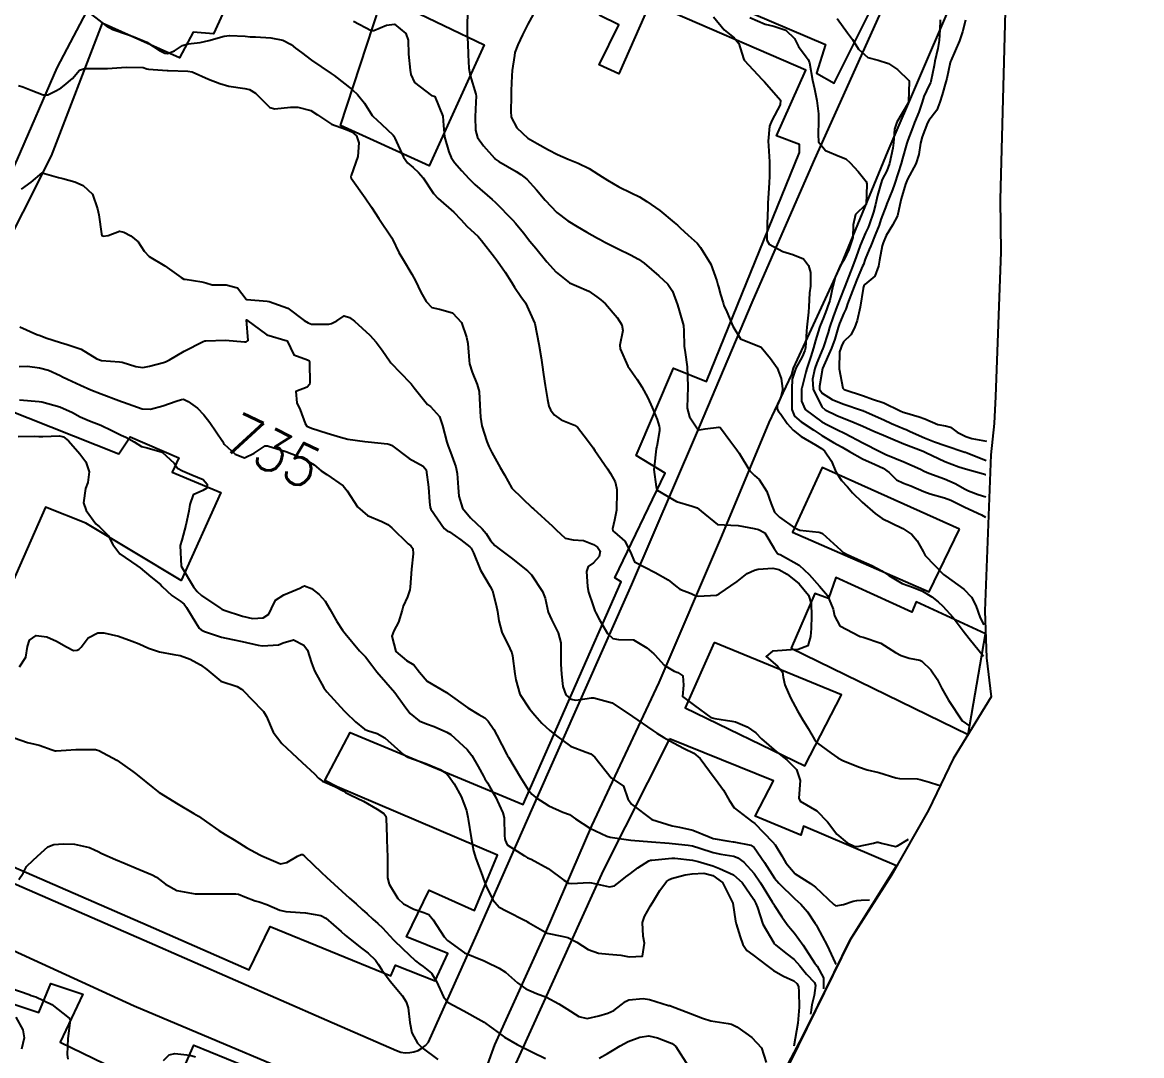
# Model space of a CAD drawing. Header units: metres. Extents: x 318500 to 325275, y 7408834 to 7428799.
# Drawn here: x 321754.5 to 321863.2, y 7415390.7 to 7415491 of the extents above; entities that cross this region are included whole.
import ezdxf
from ezdxf.enums import TextEntityAlignment as Align

# ---------------------------------------------------------------- set-up
doc = ezdxf.new("R2010")
doc.units = ezdxf.units.M
doc.header["$MEASUREMENT"] = 0
for name, color, linetype in [('Area', 45, 'Continuous'), ('Cotas', 45, 'Continuous'), ('Curvas de Nivel 1m', 11, 'Continuous'), ('Curvas de Nivel 5m', 15, 'Continuous'), ('Edificações', 30, 'Continuous'), ('Vias Primárias', 230, 'Continuous')]:
    doc.layers.add(name, color=color, linetype=linetype)
doc.styles.add('Style-STANDARD', font='STANDARD.shx')

msp = doc.modelspace()

# ---------------------------------------------------------------- linework, layer by layer
at = {"layer": 'Area'}
msp.add_lwpolyline([(321849.99, 7415495.73), (321849.42, 7415473.78), (321849.49, 7415468.65), (321848.97, 7415454.65), (321848.83, 7415452.03), (321848.5, 7415448.98), (321847.92, 7415433.84), (321848.09, 7415429.28), (321848.55, 7415425.48), (321844.86, 7415419.47), (321842.46, 7415414.5), (321838.86, 7415408.18), (321834.86, 7415401.9), (321828.96, 7415389.9), (321822.46, 7415378.36), (321811.07, 7415346.84), (321808.5, 7415338.13), (321808.22, 7415336.37), (321806.15, 7415330.11), (321802.36, 7415317.04), (321801.56, 7415312.2), (321798.13, 7415300.84), (321797.46, 7415298.25), (321795.21, 7415289.44)], dxfattribs=at)
at = {"layer": 'Curvas de Nivel 1m', "flags": 128}
for points, elevation in [([(321761.2, 7415491.73), (321762.61, 7415490.63), (321763.28, 7415490.28), (321764.59, 7415489.81), (321765.23, 7415489.61), (321766.58, 7415489.06), (321767.87, 7415488.22), (321768.32, 7415487.97), (321768.57, 7415487.95), (321769.25, 7415488.2), (321770.03, 7415488.74), (321770.58, 7415488.89), (321771.73, 7415489.02), (321772.59, 7415489.21), (321774.09, 7415489.63), (321774.6, 7415489.7), (321776.11, 7415489.62), (321776.59, 7415489.58), (321777.13, 7415489.56), (321778.59, 7415489.46), (321779.78, 7415489.25), (321780.59, 7415488.81), (321781.01, 7415488.47), (321781.57, 7415488.04), (321782.57, 7415487.31), (321784.46, 7415486), (321784.55, 7415485.94), (321784.74, 7415485.81), (321786.53, 7415484.43), (321787.01, 7415483.96), (321787.69, 7415483.13), (321788.44, 7415481.94), (321788.5, 7415481.87), (321789.34, 7415481.08), (321790.47, 7415480.02), (321790.55, 7415479.92), (321790.65, 7415479.74), (321791.49, 7415477.9), (321791.87, 7415477.33), (321792.43, 7415476.87), (321792.96, 7415476.41), (321793.39, 7415475.88), (321794.4, 7415474.35), (321794.84, 7415473.86), (321796.37, 7415472.56), (321797.07, 7415471.83), (321797.68, 7415471.14), (321798.35, 7415470.53), (321798.73, 7415470.19), (321799.07, 7415469.8), (321800.32, 7415468.19), (321800.62, 7415467.78), (321801.36, 7415466.71), (321801.97, 7415465.76), (321802.27, 7415465.26), (321802.89, 7415464.37), (321803.32, 7415463.74), (321804.23, 7415461.73), (321804.62, 7415459.72), (321804.85, 7415458.39), (321804.96, 7415457.72), (321805.09, 7415456.79), (321805.25, 7415455.71), (321805.47, 7415454.37), (321805.61, 7415453.71), (321805.75, 7415453.34), (321806.11, 7415452.87), (321806.81, 7415452.39), (321808.1, 7415451.86), (321808.37, 7415451.67), (321809.34, 7415450.4), (321809.89, 7415449.65), (321810.07, 7415449.4), (321811.3, 7415447.63), (321811.59, 7415447.18), (321812.03, 7415446.35), (321812.18, 7415445.78), (321812.2, 7415445.62), (321812.19, 7415445.44), (321812.17, 7415443.62), (321812.15, 7415443.45), (321811.98, 7415442.63), (321811.79, 7415441.79), (321811.82, 7415441.62), (321811.88, 7415441.54), (321811.96, 7415441.49), (321812.97, 7415440.62), (321813.49, 7415439.6), (321813.93, 7415438.6), (321815.91, 7415437.57), (321817.19, 7415436.84), (321817.89, 7415436.26), (321818.32, 7415435.96), (321819.41, 7415435.52), (321819.73, 7415435.36), (321819.88, 7415435.3), (321820.11, 7415435.27), (321821.88, 7415435.37), (321822.15, 7415435.49), (321823.9, 7415436.7), (321824.87, 7415437.45), (321825.56, 7415437.8), (321825.92, 7415437.87), (321827.36, 7415437.98), (321827.92, 7415437.85), (321828.74, 7415437.4), (321829.9, 7415436.46), (321830.81, 7415435.37), (321831.06, 7415434.55), (321831.1, 7415433.36), (321831.07, 7415432.14), (321831, 7415431.36), (321830.75, 7415430.43), (321829.81, 7415430.09), (321829.14, 7415430.06), (321827.81, 7415429.95), (321827.31, 7415429.92), (321826.7, 7415429.42), (321827.79, 7415428.46), (321828.28, 7415427.9), (321828.35, 7415427.4), (321828.51, 7415426.65), (321829.06, 7415425.39), (321829.73, 7415424.13), (321830.2, 7415423.37), (321830.78, 7415422.43), (321831.39, 7415421.35), (321831.69, 7415420.99), (321833.01, 7415420.01), (321833.67, 7415419.58), (321834.15, 7415419.32), (321835.66, 7415418.69), (321836.52, 7415418.42), (321837.65, 7415418.13), (321839.28, 7415417.62), (321839.64, 7415417.55), (321841.35, 7415417.52), (321841.64, 7415417.48), (321842.56, 7415417.21), (321843.38, 7415416.94), (321843.49, 7415416.9)], 731), ([(321797.7, 7415491.82), (321797.67, 7415490.77), (321797.68, 7415489.82), (321797.72, 7415488.96), (321797.78, 7415487.82), (321797.84, 7415486.54), (321797.95, 7415485.82), (321798.52, 7415484), (321798.55, 7415483.81), (321798.51, 7415483.21), (321798.43, 7415481.81), (321798.48, 7415480.5), (321798.68, 7415479.81), (321799.27, 7415478.99), (321800.31, 7415477.78), (321800.37, 7415477.71), (321800.44, 7415477.65), (321800.74, 7415477.47), (321802.43, 7415476.49), (321802.88, 7415476.21), (321803.45, 7415475.74), (321804.4, 7415474.72), (321805.25, 7415473.72), (321806.37, 7415472.51), (321807.44, 7415471.69), (321808.35, 7415471.14), (321809.29, 7415470.61), (321810.34, 7415470.02), (321810.59, 7415469.89), (321811.05, 7415469.64), (321812.33, 7415468.99), (321813.53, 7415468.4), (321814.32, 7415467.98), (321814.87, 7415467.59), (321816.29, 7415466.37), (321817.16, 7415465.56), (321817.62, 7415464.89), (321818.09, 7415463.54), (321818.25, 7415463.01), (321818.67, 7415461.54), (321818.71, 7415461.04), (321818.74, 7415459.53), (321818.82, 7415458.91), (321819.02, 7415457.53), (321819.06, 7415456.64), (321819.08, 7415455.53), (321819.05, 7415454.62), (321819.04, 7415453.53), (321819.26, 7415452.67), (321820.03, 7415451.51), (321820.1, 7415451.45), (321820.2, 7415451.41), (321820.78, 7415451.5), (321822.1, 7415451.67), (321822.25, 7415451.63), (321822.38, 7415451.49), (321823.18, 7415450.37), (321823.86, 7415449.46), (321824.07, 7415449.15), (321825.1, 7415447.44), (321825.58, 7415446.99), (321826.03, 7415446.6), (321826.78, 7415445.42), (321827.18, 7415444.24), (321827.5, 7415443.41), (321827.98, 7415442.95), (321829.44, 7415441.91), (321829.96, 7415441.66), (321831.83, 7415441.49), (321831.96, 7415441.46), (321832.16, 7415441.35), (321833.94, 7415439.72), (321834.16, 7415439.54), (321834.55, 7415439.32), (321835.93, 7415438.68), (321836.97, 7415438.24), (321837.92, 7415437.74), (321838.6, 7415437.26), (321839.9, 7415436.51), (321841.01, 7415436.11), (321841.89, 7415435.76), (321842.79, 7415435.21), (321843.4, 7415434.72), (321843.87, 7415434.29), (321844.87, 7415433.18), (321845.84, 7415431.89), (321846.4, 7415431.16), (321847.8, 7415429.45)], 729), ([(321804.08, 7415491.74), (321803.55, 7415490.81), (321803.05, 7415489.75), (321802.59, 7415488.78), (321802.31, 7415488.03), (321802.25, 7415487.76), (321802.03, 7415486.29), (321802, 7415485.77), (321801.95, 7415484.35), (321801.95, 7415483.77), (321801.91, 7415482.36), (321801.93, 7415481.77), (321802.48, 7415480.72), (321803.57, 7415479.74), (321804.46, 7415479.22), (321805.56, 7415478.61), (321806.45, 7415478.14), (321807.46, 7415477.69), (321808.44, 7415477.3), (321809.53, 7415476.77), (321810.43, 7415476.2), (321810.77, 7415475.99), (321811.3, 7415475.64), (321812.41, 7415475), (321813.58, 7415474.43), (321814.4, 7415474.03), (321815.12, 7415473.59), (321816.38, 7415472.7), (321817.77, 7415471.55), (321818.08, 7415471.27), (321818.35, 7415471.02), (321819.13, 7415470.31), (321819.99, 7415469.52), (321820.33, 7415469.13), (321821.33, 7415467.5), (321821.92, 7415465.87), (321822.01, 7415465.49), (321822.07, 7415465.28), (321822.27, 7415464.56), (321822.51, 7415463.73), (321822.6, 7415463.48), (321822.88, 7415462.86), (321823.46, 7415461.47), (321824.21, 7415460.25), (321826.2, 7415459.44), (321827.12, 7415458.35), (321827.77, 7415457.42), (321828.16, 7415456.4), (321828.29, 7415455.41), (321828.29, 7415455.27), (321828.14, 7415454.57), (321827.77, 7415453.77), (321827.77, 7415453.42), (321827.9, 7415453.2), (321828.12, 7415452.92), (321828.74, 7415452.04), (321829.33, 7415451.39), (321830.09, 7415450.78), (321831.49, 7415449.95), (321832.07, 7415449.6), (321832.37, 7415449.36), (321833.04, 7415448.37), (321833.48, 7415447.34), (321834.03, 7415446.5), (321834.59, 7415445.88), (321835.07, 7415445.31), (321836.01, 7415444.39), (321837.3, 7415443.28), (321837.98, 7415442.81), (321838.85, 7415442.39), (321839.97, 7415441.82), (321840.83, 7415441.24), (321841.37, 7415440.65), (321841.94, 7415439.61), (321842.06, 7415439.34), (321842.15, 7415439.22), (321843.91, 7415437.37), (321844.13, 7415437.19), (321845.89, 7415435.93), (321846.65, 7415435.16), (321847.07, 7415434.35), (321847.49, 7415433.15), (321847.85, 7415432.47)], 728), ([(321821.6, 7415491.51), (321822.61, 7415490.26), (321823.61, 7415489.47), (321824.05, 7415488.92), (321824.5, 7415487.46), (321824.58, 7415487.29), (321826.32, 7415485.44), (321826.55, 7415485.19), (321828.09, 7415483.42), (321828.06, 7415482.96), (321827.26, 7415481.43), (321827.04, 7415480.89), (321826.89, 7415479.43), (321826.93, 7415478.97), (321827.04, 7415477.43), (321827.02, 7415476.02), (321826.99, 7415475.43), (321826.95, 7415474.89), (321826.86, 7415473.43), (321826.86, 7415472.96), (321826.8, 7415471.43), (321826.75, 7415469.84), (321827, 7415469.43), (321828.33, 7415468.74), (321829.3, 7415468.42), (321830.32, 7415468.03), (321830.8, 7415467.38), (321830.99, 7415466.68), (321831, 7415465.37), (321830.92, 7415464.72), (321830.85, 7415463.37), (321830.8, 7415462.83), (321830.64, 7415461.38), (321830.62, 7415460.98), (321830.52, 7415459.38), (321830.46, 7415459.11), (321830.19, 7415458.5), (321829.59, 7415457.39), (321829.24, 7415456.32), (321829.19, 7415455.39), (321829.18, 7415454.35), (321829.18, 7415453.39), (321829.46, 7415452.74), (321830.11, 7415452.18), (321831.33, 7415451.37), (321832.09, 7415450.87), (321833.24, 7415450.19), (321834.08, 7415449.73), (321834.78, 7415449.32), (321836.06, 7415448.6), (321837.3, 7415448.04), (321838.05, 7415447.7), (321838.64, 7415447.27), (321839.34, 7415446.57), (321840.03, 7415446.24), (321840.75, 7415445.96), (321842.02, 7415445.42), (321842.63, 7415445.21), (321844.01, 7415444.82), (321844.63, 7415444.58), (321846, 7415443.9), (321847.62, 7415443.15), (321847.99, 7415442.92)], 727), ([(321825.12, 7415491.46), (321826.62, 7415490.81), (321827.43, 7415490.61), (321828.61, 7415490.22), (321829.44, 7415489.4), (321829.84, 7415488.64), (321830.58, 7415487.62), (321830.79, 7415487.38), (321830.9, 7415487.05), (321831.19, 7415485.37), (321831.38, 7415484.53), (321831.63, 7415483.37), (321831.78, 7415482.1), (321831.79, 7415481.37), (321831.75, 7415480.1), (321831.77, 7415479.37), (321832.46, 7415478.53), (321833.85, 7415477.94), (321834.45, 7415477.71), (321834.87, 7415477.32), (321835.62, 7415476.5), (321836.42, 7415475.53), (321836.47, 7415475.3), (321836.47, 7415475.25), (321836.4, 7415473.3), (321836.39, 7415473.28), (321835.36, 7415472.33), (321835.16, 7415471.32), (321835.1, 7415470.07), (321834.87, 7415469.32), (321834.72, 7415468.93), (321834.32, 7415468.01), (321834.05, 7415467.59), (321833.89, 7415467.34), (321833.39, 7415466.25), (321833.17, 7415465.35), (321832.88, 7415463.97), (321832.67, 7415463.35), (321832.56, 7415463.05), (321832.24, 7415462.21), (321831.98, 7415461.62), (321831.88, 7415461.36), (321831.48, 7415460.1), (321831.31, 7415459.37), (321831.04, 7415458.52), (321830.64, 7415457.38), (321830.54, 7415457.01), (321830.15, 7415455.47), (321830.13, 7415455.4), (321830.13, 7415455.38), (321830.13, 7415454.21), (321830.49, 7415453.38), (321832.11, 7415452.18), (321832.65, 7415451.9), (321833.83, 7415451.33), (321834.1, 7415451.2), (321834.37, 7415451.05), (321836.08, 7415450.16), (321837.8, 7415449.28), (321838.07, 7415449.14), (321838.31, 7415449.03), (321840.06, 7415448.3), (321841.69, 7415447.58), (321842.04, 7415447.41), (321842.5, 7415447.22), (321844.03, 7415446.64), (321845.05, 7415446.21), (321846.02, 7415445.66), (321846.35, 7415445.5), (321847.29, 7415445.15), (321848.02, 7415444.9)], 726), ([(321843.59, 7415491.21), (321843.57, 7415490.25), (321843.5, 7415489.21), (321843.36, 7415488.45), (321843.08, 7415487.21), (321843, 7415486.79), (321842.7, 7415485.22), (321842.66, 7415485.11), (321842.54, 7415484.88), (321842, 7415483.76), (321841.84, 7415483.23), (321841.52, 7415482.25), (321841.11, 7415481.24), (321840.94, 7415480.8), (321840.47, 7415479.55), (321840.39, 7415479.33), (321840.37, 7415479.25), (321839.94, 7415477.76), (321839.8, 7415477.26), (321839.53, 7415476.36), (321839.16, 7415475.27), (321838.97, 7415474.71), (321838.4, 7415473.28), (321838.39, 7415473.25), (321837.84, 7415471.82), (321837.66, 7415471.29), (321837.3, 7415470.34), (321836.86, 7415469.29), (321836.71, 7415468.92), (321836.32, 7415467.97), (321836.14, 7415467.48), (321836.07, 7415467.3), (321835.54, 7415466.06), (321835.24, 7415465.32), (321834.6, 7415463.66), (321834.51, 7415463.33), (321834.45, 7415463.13), (321834.25, 7415462.75), (321833.82, 7415461.75), (321833.69, 7415461.34), (321833.36, 7415460.2), (321833.05, 7415459.35), (321832.18, 7415457.36), (321831.87, 7415455.64), (321831.89, 7415455.36), (321832.14, 7415454.97), (321833.11, 7415454.37), (321834.13, 7415453.95), (321836.07, 7415453.3), (321836.11, 7415453.29), (321836.15, 7415453.27), (321838.11, 7415452.37), (321838.88, 7415452.04), (321840.1, 7415451.51), (321840.28, 7415451.43), (321840.68, 7415451.24), (321842.09, 7415450.63), (321843.05, 7415450.25), (321844.08, 7415449.88), (321845.98, 7415449.26), (321846.07, 7415449.23), (321846.21, 7415449.17), (321848.06, 7415448.42)], 724), ([(321846.05, 7415491.18), (321845.75, 7415490.05), (321845.47, 7415489.19), (321844.62, 7415487.24), (321844.61, 7415487.2), (321844.6, 7415487.18), (321844.58, 7415487.08), (321844.23, 7415485.52), (321844.16, 7415485.2), (321843.79, 7415483.95), (321843.57, 7415483.21), (321843.27, 7415482.45), (321842.5, 7415481.46), (321842.37, 7415481.22), (321841.85, 7415479.85), (321841.7, 7415479.23), (321841.54, 7415478.15), (321841.22, 7415477.24), (321840.42, 7415475.74), (321840.24, 7415475.25), (321839.81, 7415473.85), (321839.68, 7415473.26), (321839.45, 7415472.18), (321838.98, 7415471.27), (321838.35, 7415470.29), (321838.05, 7415469.58), (321837.96, 7415469.28), (321837.71, 7415467.9), (321837.6, 7415467.29), (321837.25, 7415466.34), (321836.28, 7415465.52), (321836.19, 7415465.39), (321836.16, 7415465.3), (321836.11, 7415465.13), (321835.82, 7415463.31), (321835.54, 7415462.02), (321835.28, 7415461.31), (321834.91, 7415460.63), (321834.21, 7415459.97), (321834.01, 7415459.53), (321833.94, 7415459.33), (321833.83, 7415458.97), (321833.79, 7415457.34), (321834.15, 7415455.46), (321834.27, 7415455.33), (321836.14, 7415454.7), (321837.04, 7415454.39), (321838.13, 7415454.02), (321839.71, 7415453.26), (321840, 7415453.14), (321840.12, 7415453.1), (321841.57, 7415452.68), (321842.11, 7415452.47), (321843.38, 7415451.93), (321844.11, 7415451.8), (321844.59, 7415451.68), (321845.25, 7415451.18), (321846.09, 7415450.76), (321846.68, 7415450.57), (321848.09, 7415450.32)], 723), ([(321754.09, 7415484.84), (321754.52, 7415484.7), (321755.34, 7415484.39), (321756.51, 7415483.95), (321756.94, 7415483.94), (321757.79, 7415484.35), (321758.24, 7415484.63), (321758.53, 7415484.83), (321759.34, 7415485.53), (321760.04, 7415486.33), (321760.41, 7415486.46), (321760.55, 7415486.48), (321760.72, 7415486.49), (321762.55, 7415486.49), (321762.76, 7415486.5), (321764.55, 7415486.62), (321766.21, 7415486.58), (321766.55, 7415486.46), (321766.73, 7415486.42), (321768.55, 7415486.31), (321768.65, 7415486.31), (321770.55, 7415486.23), (321770.96, 7415486.18), (321772.54, 7415485.46), (321773.64, 7415485.04), (321774.53, 7415484.77), (321776.09, 7415484.55), (321776.53, 7415484.44), (321777.12, 7415484.09), (321778.51, 7415482.71), (321779, 7415482.57), (321780.51, 7415482.74), (321781.22, 7415482.75), (321782.5, 7415482.4), (321783.14, 7415482.01), (321784.49, 7415481.09), (321785.85, 7415480.61), (321786.48, 7415480.35), (321786.93, 7415479.96), (321787.15, 7415479.27), (321787.04, 7415477.96), (321786.42, 7415476.12), (321786.38, 7415475.97), (321786.42, 7415475.86), (321787.75, 7415473.95), (321788.38, 7415473.02), (321789.1, 7415471.93), (321790.34, 7415470.04), (321790.39, 7415469.97), (321790.42, 7415469.92), (321791.05, 7415468.64), (321791.48, 7415467.9), (321792.29, 7415466.54), (321792.64, 7415465.88), (321793.18, 7415464.79), (321793.69, 7415463.87), (321794.25, 7415463.28), (321794.97, 7415463.12), (321796.24, 7415462.77), (321797.13, 7415461.82), (321797.6, 7415460.42), (321797.72, 7415459.81), (321797.85, 7415458.15), (321797.9, 7415457.81), (321798.17, 7415457), (321798.65, 7415455.8), (321798.82, 7415455.12), (321798.91, 7415453.8), (321798.96, 7415452.65), (321799.09, 7415451.8), (321799.58, 7415450.29), (321799.78, 7415449.78), (321800.06, 7415449.21), (321800.88, 7415447.77), (321801.3, 7415447.03), (321802.02, 7415445.75), (321803.99, 7415443.83), (321804.1, 7415443.73), (321805.97, 7415442.07), (321806.32, 7415441.69), (321807.18, 7415440.91), (321807.95, 7415440.73), (321808.95, 7415440.66), (321809.95, 7415440.29), (321810.33, 7415440.03), (321810.59, 7415439.64), (321810.47, 7415439.11), (321809.92, 7415438.49), (321809.42, 7415438.15), (321809.25, 7415437.66), (321809.34, 7415436.21), (321809.46, 7415435.65), (321809.87, 7415434.41), (321810.07, 7415433.85), (321810.16, 7415433.65), (321810.51, 7415432.98), (321811.29, 7415431.63), (321811.82, 7415431.15), (321812.37, 7415431.07), (321813.82, 7415431.02), (321815.13, 7415430.26), (321815.8, 7415429.65), (321815.88, 7415429.57), (321816.8, 7415428.56), (321817.78, 7415427.98), (321818.11, 7415427.86), (321818.61, 7415427.53), (321818.68, 7415426.61), (321818.58, 7415425.53), (321819.74, 7415424.65), (321821.32, 7415423.49), (321821.72, 7415423.38), (321823.38, 7415423.13), (321823.72, 7415423.05), (321824.86, 7415422.59), (321825.71, 7415421.99), (321826.26, 7415421.42), (321827.68, 7415420.19), (321828.72, 7415419.39), (321829.66, 7415418.43), (321830.01, 7415417.37), (321829.88, 7415415.64), (321829.99, 7415415.37), (321831.61, 7415414.42), (321832.65, 7415413.34), (321833.57, 7415412.17), (321834.58, 7415411.31), (321835.24, 7415410.99), (321835.56, 7415410.95), (321837.13, 7415411.28), (321837.46, 7415411.37), (321837.56, 7415411.37), (321837.91, 7415411.27), (321839.26, 7415410.95), (321839.44, 7415411.02), (321840.53, 7415411.67)], 732), ([(321754.39, 7415474.78), (321755.33, 7415475.45), (321756.41, 7415476.37), (321757.98, 7415475.92), (321758.4, 7415475.81), (321759.58, 7415475.5), (321760.4, 7415475.14), (321761.28, 7415474.3), (321761.79, 7415472.88), (321761.89, 7415472.29), (321762.18, 7415470.45), (321762.21, 7415470.29), (321762.28, 7415470.24), (321762.33, 7415470.23), (321762.81, 7415470.28), (321763.91, 7415470.69), (321764.33, 7415470.59), (321765, 7415470.25), (321765.74, 7415469.66), (321766.32, 7415468.75), (321766.78, 7415468.23), (321768.3, 7415467.33), (321769.89, 7415466.19), (321770.15, 7415466.05), (321770.28, 7415466.03), (321771.91, 7415465.79), (321772.28, 7415465.69), (321772.92, 7415465.5), (321774.27, 7415465.48), (321775.36, 7415465.2), (321776.22, 7415464.1), (321776.26, 7415464.08), (321776.29, 7415464.07), (321778.26, 7415463.91), (321778.44, 7415463.88), (321780.25, 7415463.21), (321781.83, 7415462.03), (321782.23, 7415461.79), (321782.56, 7415461.68), (321784.23, 7415461.67), (321784.49, 7415461.72), (321785.01, 7415461.98), (321785.74, 7415462.47), (321786.24, 7415462.32), (321786.72, 7415461.96), (321788.21, 7415460.61), (321788.84, 7415459.93), (321789.42, 7415459.15), (321790.18, 7415458.02), (321790.27, 7415457.91), (321792.15, 7415455.98), (321792.23, 7415455.89), (321792.53, 7415455.5), (321793.82, 7415453.86), (321794.01, 7415453.75), (321794.12, 7415453.68), (321794.98, 7415452.71), (321795.29, 7415451.84), (321795.71, 7415450.2), (321795.84, 7415449.83), (321796.06, 7415449.25), (321796.56, 7415447.82), (321796.69, 7415447.16), (321796.79, 7415445.82), (321796.85, 7415444.98), (321797.2, 7415443.82), (321797.98, 7415442.87), (321799.13, 7415441.79), (321799.51, 7415441.34), (321799.95, 7415440.66), (321800.36, 7415440.19), (321800.9, 7415439.77), (321801.93, 7415438.97), (321803.52, 7415437.73), (321803.9, 7415437.33), (321804.98, 7415435.71), (321805.23, 7415435.07), (321805.55, 7415433.7), (321805.85, 7415433.01), (321806.51, 7415431.69), (321806.76, 7415430.74), (321806.77, 7415429.69), (321806.76, 7415428.65), (321806.82, 7415427.68), (321806.97, 7415426.48), (321807.24, 7415425.68), (321807.74, 7415425.27), (321808.23, 7415425.17), (321809.75, 7415425.4), (321809.98, 7415425.41), (321811.74, 7415424.91), (321813.72, 7415423.59), (321815.71, 7415422.22), (321816.1, 7415421.96), (321816.77, 7415421.55), (321817.69, 7415421.03), (321818.73, 7415420.48), (321819.68, 7415420.02), (321820.3, 7415419.5), (321821.64, 7415417.66), (321821.77, 7415417.49), (321822.57, 7415416.42), (321823.12, 7415415.47), (321823.61, 7415414.71), (321825.29, 7415413.43), (321825.59, 7415413.19), (321827.32, 7415411.41), (321827.56, 7415411.11), (321828.21, 7415410.07), (321828.6, 7415409.39), (321829.52, 7415408.3), (321830.99, 7415407.36), (321831.5, 7415407.01), (321833.27, 7415405.33), (321833.48, 7415405.19), (321834.2, 7415405.32), (321835.15, 7415405.64), (321835.49, 7415405.71), (321835.94, 7415405.75), (321836.74, 7415405.77)], 733), ([(321754.22, 7415461.41), (321755.9, 7415460.68), (321756.2, 7415460.56), (321756.75, 7415460.36), (321758.19, 7415459.88), (321758.82, 7415459.7), (321760.18, 7415459.25), (321761.71, 7415458.29), (321762.17, 7415458.14), (321763.92, 7415458.02), (321764.17, 7415457.99), (321765.5, 7415457.57), (321766.17, 7415457.48), (321766.81, 7415457.59), (321768.18, 7415457.96), (321768.37, 7415458.02), (321768.77, 7415458.2), (321770.19, 7415459.04), (321772.05, 7415460), (321772.2, 7415460.04), (321772.31, 7415460.04), (321774.2, 7415460.13), (321776.05, 7415459.96), (321776.2, 7415459.97), (321776.4, 7415460.1), (321776.23, 7415462.1), (321778.21, 7415460.65), (321780.2, 7415460.05), (321780.84, 7415458.69), (321782.18, 7415458.21), (321782.31, 7415458.14), (321782.36, 7415458.02), (321782.36, 7415457.84), (321782.38, 7415456.02), (321782.36, 7415455.8), (321782.14, 7415455.56), (321781.04, 7415455.13), (321781.13, 7415454.03), (321781.46, 7415453.37), (321781.94, 7415452.02), (321782.1, 7415451.77), (321782.54, 7415451.57), (321784.09, 7415451.1), (321785.37, 7415450.69), (321786.08, 7415450.52), (321787.73, 7415450.29), (321788.07, 7415450.25), (321789.93, 7415450.06), (321790.07, 7415450.03), (321790.31, 7415449.91), (321792.05, 7415448.62), (321793.41, 7415447.87), (321793.7, 7415447.52), (321793.93, 7415445.86), (321794, 7415444.42), (321794.08, 7415443.86), (321794.13, 7415443.72), (321795.42, 7415441.84), (321795.74, 7415441.62), (321795.96, 7415441.5), (321797.05, 7415440.72), (321797.94, 7415440.04), (321798.05, 7415439.92), (321798.12, 7415439.81), (321798.27, 7415439.47), (321798.98, 7415437.79), (321799.89, 7415436.19), (321800.12, 7415435.78), (321800.5, 7415434.4), (321800.61, 7415433.77), (321800.74, 7415432.87), (321801.03, 7415431.76), (321801.81, 7415430.18), (321802.01, 7415429.75), (321802.07, 7415429.48), (321802.31, 7415427.74), (321802.38, 7415427.13), (321802.78, 7415425.74), (321803.73, 7415424.32), (321804.23, 7415423.72), (321804.92, 7415422.92), (321805.71, 7415422.22), (321806, 7415421.99), (321806.33, 7415421.69), (321807.69, 7415420.7), (321809.21, 7415420.12), (321809.67, 7415419.95), (321810.06, 7415419.64), (321811.64, 7415417.62), (321812.86, 7415416.82), (321813.26, 7415415.6), (321813.61, 7415415.06), (321815.59, 7415413.57), (321817.58, 7415412.97), (321818.28, 7415412.83), (321819.58, 7415412.55), (321821.16, 7415411.9), (321821.56, 7415411.75), (321823.06, 7415411.47), (321823.51, 7415411.41), (321823.56, 7415411.4), (321825.21, 7415411.09), (321825.55, 7415410.85), (321826.54, 7415409.42), (321827.52, 7415407.9), (321827.92, 7415407.4), (321829.49, 7415405.89), (321830.06, 7415405.37), (321830.73, 7415404.62), (321831.46, 7415403.48), (321831.54, 7415403.35), (321831.66, 7415403.15), (321832.62, 7415401.34), (321833.4, 7415399.66), (321833.51, 7415399.55)], 734), ([(321754.19, 7415454.32), (321756.12, 7415454.16), (321756.36, 7415454.13), (321758.11, 7415453.65), (321759.35, 7415453.08), (321760.1, 7415452.68), (321761, 7415452.3), (321762.09, 7415451.85), (321763.16, 7415451.35), (321764.08, 7415450.91), (321764.52, 7415450.7), (321765.33, 7415450.24), (321766.06, 7415449.81), (321766.61, 7415449.68), (321768.06, 7415449.23), (321769.21, 7415448.19), (321769.55, 7415447.7), (321770.03, 7415447.44), (321770.92, 7415447.06), (321772.02, 7415446.58), (321772.41, 7415446.15), (321772.4, 7415445.76), (321772.01, 7415445.53), (321771.08, 7415445.09), (321770.74, 7415444.17), (321770.64, 7415443.51), (321770.36, 7415442.17), (321769.95, 7415440.7), (321769.81, 7415440.18), (321769.91, 7415438.18), (321771.1, 7415436.16), (321771.44, 7415435.72), (321771.87, 7415435.33), (321773.65, 7415434.13), (321773.86, 7415434.01), (321774.06, 7415433.92), (321775.85, 7415433.31), (321776.82, 7415433.11), (321777.85, 7415433.15), (321778.4, 7415433.52), (321778.66, 7415434.06), (321779.07, 7415434.86), (321779.87, 7415435.38), (321781.43, 7415436.03), (321781.7, 7415436.2), (321781.88, 7415436.28), (321782.55, 7415436.01), (321783.31, 7415435.44), (321783.87, 7415434.77), (321784.32, 7415433.99), (321785.01, 7415432.81), (321785.56, 7415431.97), (321785.82, 7415431.64), (321787.22, 7415429.95), (321787.51, 7415429.66), (321787.79, 7415429.37), (321788.42, 7415428.56), (321788.89, 7415427.92), (321789.76, 7415426.9), (321790.64, 7415425.9), (321791.73, 7415424.42), (321792.15, 7415423.88), (321793.01, 7415423.17), (321793.71, 7415422.86), (321794.46, 7415422.6), (321795.7, 7415422.06), (321796.07, 7415421.83), (321797.68, 7415420.39), (321798.12, 7415419.8), (321798.73, 7415418.72), (321799.25, 7415417.79), (321799.4, 7415417.54), (321799.63, 7415417.15), (321800.14, 7415416.28), (321800.41, 7415415.77), (321801.13, 7415414.22), (321801.26, 7415413.75), (321801.31, 7415412), (321801.33, 7415411.75), (321801.37, 7415411.56), (321801.55, 7415411.11), (321803.22, 7415410.06), (321803.54, 7415409.86), (321803.63, 7415409.82), (321803.88, 7415409.72), (321805.53, 7415408.83), (321807.04, 7415407.68), (321807.51, 7415407.4), (321807.8, 7415407.37), (321809.51, 7415407.45), (321809.73, 7415407.43), (321811.5, 7415407.06), (321811.97, 7415407.14), (321812.56, 7415407.6), (321813.09, 7415408.03), (321813.52, 7415408.35), (321814.23, 7415408.88), (321815.32, 7415409.57), (321815.48, 7415409.64), (321815.54, 7415409.64), (321815.61, 7415409.64), (321817.54, 7415409.82), (321817.83, 7415409.82), (321819.54, 7415409.62), (321820.09, 7415409.5), (321821.53, 7415409.07), (321822.17, 7415408.84), (321823.52, 7415408.22), (321824.37, 7415407.45), (321825.49, 7415405.82), (321825.71, 7415405.43), (321825.85, 7415405.05), (321826.38, 7415403.42), (321827.43, 7415401.61), (321827.52, 7415401.5), (321827.62, 7415401.41), (321828.62, 7415400.6), (321829.41, 7415399.99), (321829.97, 7415399.37), (321830.61, 7415398.58), (321831.38, 7415397.77), (321831.49, 7415397.46), (321831.37, 7415396.5), (321831.12, 7415395.58), (321831.1, 7415395.35), (321831.07, 7415395.08), (321831.01, 7415394.69)], 736), ([(321754.07, 7415450.78), (321755.64, 7415450.81), (321756.07, 7415450.76), (321756.48, 7415450.77), (321758.08, 7415450.84), (321758.46, 7415450.73), (321758.96, 7415450.33), (321760.05, 7415449.07), (321760.63, 7415448.3), (321760.98, 7415447.34), (321760.85, 7415446.3), (321760.6, 7415445.71), (321760.43, 7415444.31), (321760.69, 7415443.59), (321761.6, 7415442.29), (321761.96, 7415441.99), (321762.82, 7415441.15), (321763.26, 7415440.27), (321763.93, 7415439.39), (321765.59, 7415438.23), (321765.91, 7415438.02), (321766.96, 7415437.15), (321767.88, 7415436.4), (321768.07, 7415436.21), (321769, 7415435.32), (321769.87, 7415434.76), (321770.18, 7415434.49), (321770.43, 7415434.17), (321771.32, 7415432.68), (321771.64, 7415432.15), (321771.83, 7415431.98), (321772.15, 7415431.82), (321773.82, 7415431.28), (321774.88, 7415431.05), (321775.81, 7415430.87), (321777.36, 7415430.52), (321777.81, 7415430.44), (321779.34, 7415430.53), (321779.81, 7415430.74), (321780.82, 7415431.03), (321781.81, 7415430.5), (321782.17, 7415430.01), (321782.56, 7415428.78), (321782.85, 7415428), (321783.76, 7415426.38), (321784.05, 7415425.99), (321785.72, 7415424.14), (321785.89, 7415423.97), (321786.82, 7415423.06), (321787.7, 7415422.36), (321787.99, 7415422.22), (321788.94, 7415421.92), (321789.69, 7415421.5), (321791.48, 7415419.89), (321791.67, 7415419.75), (321791.9, 7415419.65), (321793.66, 7415419.01), (321795.04, 7415418.44), (321795.64, 7415418.07), (321795.87, 7415417.83), (321796.41, 7415417.05), (321797.09, 7415415.82), (321797.6, 7415414.44), (321797.75, 7415413.81), (321797.78, 7415413.61), (321798.07, 7415411.8), (321798.3, 7415410.55), (321798.5, 7415409.8), (321799.12, 7415408.19), (321799.27, 7415407.78), (321799.5, 7415407.12), (321800.17, 7415405.77), (321800.78, 7415405.07), (321801.47, 7415404.7), (321803.37, 7415403.73), (321803.46, 7415403.67), (321803.62, 7415403.57), (321805.44, 7415402.55), (321806.87, 7415402.25), (321807.44, 7415402.14), (321808.32, 7415401.66), (321809.42, 7415400.95), (321810.43, 7415400.62), (321811.41, 7415400.52), (321812.6, 7415400.41), (321813.41, 7415400.24), (321814.68, 7415400.31), (321814.89, 7415401.58), (321814.77, 7415402.25), (321814.69, 7415403.58), (321814.89, 7415404.15), (321815.48, 7415405.19), (321815.69, 7415405.57), (321816.37, 7415406.69), (321817.01, 7415407.55), (321817.3, 7415407.76), (321817.51, 7415407.85), (321818.83, 7415408.22), (321819.52, 7415408.31), (321820.66, 7415408.36), (321821.52, 7415408.16), (321822.46, 7415407.48), (321823.48, 7415405.46), (321823.73, 7415403.72), (321823.79, 7415403.46), (321824.18, 7415402.19), (321824.45, 7415401.44), (321824.83, 7415400.85), (321825.41, 7415400.43), (321826.78, 7415399.42), (321827.4, 7415398.93), (321828.37, 7415398.38), (321829.39, 7415397.92), (321829.68, 7415397.67), (321829.83, 7415397.37), (321829.88, 7415396.86), (321829.9, 7415395.37), (321829.76, 7415393.81), (321829.4, 7415391.57)], 737), ([(321754.2, 7415428.39), (321754.81, 7415429.35), (321754.99, 7415430.38), (321755.18, 7415431), (321755.82, 7415431.43), (321756.86, 7415431.31), (321757.81, 7415430.91), (321758.76, 7415430.33), (321759.46, 7415429.98), (321759.8, 7415430.03), (321759.99, 7415430.12), (321760.2, 7415430.31), (321760.88, 7415431.23), (321761.82, 7415431.71), (321762.38, 7415431.72), (321763.82, 7415431.38), (321765.14, 7415430.91), (321765.81, 7415430.65), (321766.74, 7415430.22), (321767.8, 7415429.86), (321769.2, 7415429.6), (321769.79, 7415429.49), (321770.77, 7415429.14), (321771.78, 7415428.59), (321772.4, 7415428.14), (321773.76, 7415427), (321775.35, 7415426.51), (321775.75, 7415426.25), (321775.92, 7415426.1), (321777.72, 7415424.24), (321777.88, 7415424.07), (321778.19, 7415423.59), (321778.82, 7415422.06), (321779.68, 7415420.95), (321780.65, 7415420.04), (321781.66, 7415419.1), (321782.84, 7415418), (321783.25, 7415417.61), (321783.63, 7415417.3), (321784.82, 7415416.78), (321785.62, 7415416.38), (321785.87, 7415416.21), (321786.37, 7415415.96), (321787.61, 7415415.36), (321788.94, 7415414.58), (321789.59, 7415414.17), (321789.78, 7415413.91), (321789.82, 7415413.67), (321789.86, 7415411.91), (321789.86, 7415411.6), (321789.92, 7415409.91), (321789.93, 7415409.51), (321789.93, 7415407.91), (321790.1, 7415407.31), (321790.94, 7415405.9), (321791.48, 7415405.41), (321792.48, 7415404.88), (321793.47, 7415404.55), (321793.96, 7415404.35), (321794.36, 7415403.85), (321795.44, 7415402.18), (321795.75, 7415401.83), (321797.41, 7415400.63), (321799.32, 7415399.86), (321799.4, 7415399.83), (321799.52, 7415399.78), (321800.79, 7415399.15), (321801.39, 7415398.76), (321802.56, 7415397.74), (321803.37, 7415397.13), (321804.39, 7415396.69), (321805.36, 7415396.34), (321806.58, 7415395.68), (321807.34, 7415395.21), (321808.52, 7415394.47), (321809.33, 7415394.25), (321810.45, 7415394.51), (321811.34, 7415394.77), (321811.9, 7415395.05), (321812.61, 7415395.6), (321813.03, 7415395.92), (321813.36, 7415396.06), (321814.75, 7415396.19), (321815.36, 7415396.11), (321817.23, 7415395.54), (321817.35, 7415395.51), (321817.41, 7415395.48), (321819.34, 7415394.76), (321820.53, 7415394.3), (321821.33, 7415394.05), (321823.01, 7415393.78), (321823.32, 7415393.72), (321823.86, 7415393.45), (321824.72, 7415392.85), (321825.31, 7415392.43), (321826.25, 7415391.42), (321826.69, 7415390)], 738), ([(321753.68, 7415421.5), (321754.98, 7415421.07), (321755.68, 7415420.89), (321756.1, 7415420.79), (321757.39, 7415420.34), (321757.67, 7415420.26), (321757.75, 7415420.25), (321758.74, 7415420.32), (321759.67, 7415420.37), (321761.59, 7415420.37), (321761.67, 7415420.36), (321761.9, 7415420.29), (321763.66, 7415419.33), (321765.2, 7415418.24), (321765.46, 7415418.05), (321765.64, 7415417.92), (321767.14, 7415416.7), (321767.62, 7415416.31), (321767.67, 7415416.26), (321767.75, 7415416.21), (321769.6, 7415415.06), (321771.14, 7415414.16), (321771.59, 7415413.89), (321772.36, 7415413.36), (321773.57, 7415412.5), (321774.18, 7415412.12), (321775.06, 7415411.61), (321775.55, 7415411.28), (321776.28, 7415410.82), (321777.54, 7415410.16), (321777.72, 7415410.07), (321779.53, 7415409.28), (321780.17, 7415409.4), (321781.21, 7415410.02), (321781.54, 7415410.18), (321781.69, 7415410.17), (321781.87, 7415410.02), (321783.52, 7415408.45), (321784.02, 7415407.98), (321785.49, 7415406.64), (321786.26, 7415405.96), (321786.9, 7415405.38), (321787.47, 7415404.86), (321787.95, 7415404.42), (321788.5, 7415403.92), (321789.01, 7415403.48), (321789.45, 7415403.05), (321790.53, 7415401.9), (321791.42, 7415401.01), (321792, 7415400.48), (321792.66, 7415399.87), (321793.06, 7415399.53), (321793.39, 7415399.31), (321794.19, 7415398.65), (321794.7, 7415397.84), (321795.36, 7415396.38), (321795.84, 7415395.83), (321797.34, 7415395.02), (321799.04, 7415394.06), (321799.32, 7415393.9), (321799.49, 7415393.78), (321800.54, 7415392.99), (321801.31, 7415392.45), (321802.53, 7415391.74), (321803.29, 7415391.34), (321804.01, 7415391), (321805.28, 7415390.39)], 739), ([(321753.36, 7415397.2), (321755.15, 7415396.58), (321755.35, 7415396.51), (321755.79, 7415396.36), (321757.34, 7415395.61), (321759.03, 7415394.31), (321759.11, 7415394.11), (321758.88, 7415392.32), (321758.82, 7415390.78), (321758.91, 7415390.32)], 741), ([(321753.86, 7415394.38), (321754.53, 7415393.16), (321754.64, 7415392.38), (321754.39, 7415391.27)], 742), ([(321810.5, 7415390.41), (321811.29, 7415390.86), (321811.77, 7415391.14), (321812.51, 7415391.6), (321813.3, 7415392.03), (321814.43, 7415392.46), (321815.31, 7415392.57), (321816.14, 7415392.39), (321817.3, 7415391.94), (321817.58, 7415391.82), (321817.93, 7415391.53), (321819.12, 7415389.67)], 739), ([(321768.2, 7415390.2), (321768.73, 7415390.74), (321769.28, 7415390.87), (321770.74, 7415390.7), (321771.28, 7415390.55)], 741)]:
    msp.add_lwpolyline(points, dxfattribs=dict(at, elevation=elevation))
at = {"layer": 'Curvas de Nivel 5m', "flags": 128}
for points, elevation in [([(321786.62, 7415491.1), (321788.36, 7415490.19), (321788.6, 7415490.19), (321789.83, 7415490.71), (321790.61, 7415490.79), (321791.72, 7415489.9), (321791.94, 7415489.25), (321791.97, 7415487.9), (321792.12, 7415486.34), (321792.21, 7415485.9), (321792.54, 7415485.14), (321794.19, 7415483.86), (321794.46, 7415483.81), (321794.52, 7415483.76), (321795.31, 7415481.85), (321795.38, 7415480.96), (321795.47, 7415479.85), (321795.88, 7415478.41), (321796.11, 7415477.84), (321796.44, 7415477.37), (321797.16, 7415476.57), (321797.83, 7415475.82), (321798.41, 7415475.22), (321800.09, 7415473.78), (321800.39, 7415473.52), (321802.1, 7415471.76), (321802.36, 7415471.47), (321803.13, 7415470.53), (321803.77, 7415469.74), (321804.33, 7415469.05), (321805.4, 7415467.71), (321806.3, 7415466.73), (321807.61, 7415465.69), (321808.28, 7415465.39), (321809.48, 7415464.87), (321810.27, 7415464.31), (321810.64, 7415464.02), (321811.1, 7415463.64), (321812.24, 7415462.32), (321812.7, 7415461.62), (321812.77, 7415461.07), (321812.49, 7415459.62), (321812.53, 7415459.29), (321813.27, 7415457.61), (321814.16, 7415456.3), (321814.63, 7415455.59), (321815.2, 7415454.51), (321815.63, 7415453.57), (321816.11, 7415452.42), (321816.31, 7415451.78), (321816.35, 7415451.57), (321816.35, 7415451.31), (321816.07, 7415449.78), (321816.03, 7415449.61), (321816.03, 7415449.57), (321815.82, 7415447.8), (321815.81, 7415447.57), (321816.02, 7415445.87), (321816.08, 7415445.63), (321816.12, 7415445.57), (321818, 7415444.45), (321819.51, 7415444), (321819.99, 7415443.83), (321820.4, 7415443.51), (321821.97, 7415442.22), (321823.28, 7415442.16), (321823.97, 7415442.13), (321825.55, 7415441.85), (321825.96, 7415441.75), (321826.57, 7415441.42), (321827.47, 7415439.89), (321827.79, 7415439.41), (321827.94, 7415439.34), (321828.05, 7415439.3), (321829.92, 7415438.29), (321830.86, 7415437.37), (321831.89, 7415436.25), (321832.65, 7415435.34), (321833.2, 7415434.01), (321833.34, 7415433.34), (321833.85, 7415432.38), (321835.76, 7415431.38), (321835.83, 7415431.36), (321836.11, 7415431.3), (321837.82, 7415430.7), (321839.26, 7415429.81), (321839.8, 7415429.49), (321840.59, 7415429.24), (321841.62, 7415429.04), (321841.8, 7415428.95), (321842.69, 7415428.11), (321843.3, 7415427.2), (321843.77, 7415426.29), (321844.39, 7415425.18), (321845.72, 7415423.17), (321846.46, 7415422.64)], 730), ([(321833.6, 7415491.35), (321834.61, 7415489.94), (321835.07, 7415489.32), (321835.65, 7415488.37), (321836.58, 7415487.57), (321837.58, 7415487.29), (321838.58, 7415486.99), (321839.46, 7415486.38), (321840.55, 7415485.33), (321840.57, 7415485.25), (321840.57, 7415485.23), (321840.53, 7415483.25), (321840.52, 7415483.19), (321839.38, 7415481.27), (321839.16, 7415480.6), (321839.05, 7415479.27), (321838.99, 7415478.75), (321838.68, 7415477.28), (321838.43, 7415476.57), (321837.98, 7415475.73), (321837.83, 7415475.29), (321837.52, 7415474.17), (321837.32, 7415473.29), (321837.12, 7415472.55), (321836.69, 7415471.3), (321836.6, 7415471.06), (321836.35, 7415470.53), (321835.82, 7415469.31), (321835.43, 7415468.21), (321835.11, 7415467.32), (321834.88, 7415466.74), (321834.34, 7415465.33), (321834.28, 7415465.17), (321833.55, 7415463.34), (321833.2, 7415462.39), (321832.86, 7415461.35), (321832.71, 7415460.86), (321832.22, 7415459.36), (321832.2, 7415459.3), (321831.62, 7415457.93), (321831.43, 7415457.37), (321831.2, 7415456.34), (321831.25, 7415455.37), (321832.12, 7415453.64), (321832.43, 7415453.36), (321833.57, 7415452.8), (321834.11, 7415452.57), (321835.02, 7415452.23), (321836.1, 7415451.78), (321837.17, 7415451.29), (321838.09, 7415450.88), (321838.76, 7415450.6), (321840.08, 7415450.06), (321841.96, 7415449.33), (321842.07, 7415449.29), (321842.22, 7415449.22), (321844.06, 7415448.33), (321845.42, 7415447.81), (321846.05, 7415447.62), (321847.81, 7415447.14), (321847.99, 7415447.09), (321848.04, 7415447.07)], 725), ([(321754.16, 7415457.57), (321754.97, 7415457.58), (321756.16, 7415457.43), (321757.01, 7415457.21), (321758.15, 7415456.69), (321758.38, 7415456.57), (321758.85, 7415456.33), (321760.14, 7415455.74), (321761.14, 7415455.3), (321762.13, 7415454.9), (321763.84, 7415454.26), (321764.12, 7415454.16), (321764.29, 7415454.09), (321766.11, 7415453.44), (321766.93, 7415453.41), (321768.12, 7415453.74), (321769.42, 7415454.19), (321769.94, 7415454.37), (321770.12, 7415454.38), (321770.59, 7415454.17), (321771.47, 7415453.51), (321772.11, 7415452.87), (321772.69, 7415452.14), (321773.9, 7415450.3), (321774, 7415450.13), (321774.07, 7415450.03), (321775.13, 7415449.04), (321776.05, 7415448.69), (321777, 7415449.14), (321778.07, 7415449.85), (321778.28, 7415449.85), (321780.06, 7415449.31), (321781.23, 7415448.85), (321782.05, 7415448.46), (321782.81, 7415448.01), (321783.48, 7415447.44), (321784.03, 7415447.08), (321785.62, 7415445.97), (321786.01, 7415445.5), (321787.01, 7415443.95), (321787.98, 7415443.09), (321789.39, 7415442.5), (321789.96, 7415442.22), (321790.35, 7415441.91), (321791.94, 7415440.36), (321792.19, 7415440.14), (321792.39, 7415439.88), (321792.42, 7415439.39), (321792.27, 7415437.88), (321792.15, 7415436.15), (321792.11, 7415435.89), (321791.87, 7415435.21), (321791.47, 7415434.29), (321791.35, 7415433.9), (321790.99, 7415432.75), (321790.54, 7415431.9), (321790.36, 7415431.37), (321790.73, 7415429.9), (321791.79, 7415429.01), (321792.5, 7415428.59), (321793.05, 7415427.87), (321793.77, 7415427.01), (321795.67, 7415425.91), (321795.75, 7415425.87), (321795.8, 7415425.83), (321797.73, 7415424.41), (321798.8, 7415423.79), (321799.38, 7415423.45), (321799.71, 7415423.13), (321800.25, 7415422.32), (321800.56, 7415421.77), (321801.52, 7415419.9), (321801.6, 7415419.75), (321801.67, 7415419.63), (321802.8, 7415417.74), (321803.63, 7415416.42), (321803.94, 7415416.04), (321804.34, 7415415.72), (321805.61, 7415414.9), (321806.96, 7415414.31), (321807.6, 7415414.06), (321808.2, 7415413.66), (321809.58, 7415412.74), (321811.23, 7415411.96), (321811.56, 7415411.86), (321813.56, 7415411.59), (321815.56, 7415411.43), (321817.29, 7415411.27), (321817.56, 7415411.25), (321819.13, 7415411.09), (321819.56, 7415411.02), (321820.25, 7415410.81), (321821.55, 7415410.38), (321822.29, 7415410.22), (321823.55, 7415410.01), (321823.96, 7415409.87), (321824.53, 7415409.45), (321825.52, 7415408.33), (321826.16, 7415407.42), (321827.29, 7415405.6), (321827.41, 7415405.41), (321827.48, 7415405.27), (321828.21, 7415404.14), (321828.74, 7415403.39), (321829.07, 7415403), (321829.45, 7415402.55), (321830.29, 7415401.37), (321831.4, 7415399.66), (321831.64, 7415399.35), (321832.26, 7415398.22), (321832.27, 7415397.14)], 735), ([(321754.14, 7415407.75), (321754.56, 7415408.38), (321754.89, 7415409.01), (321755.52, 7415409.64), (321756.32, 7415410.36), (321756.95, 7415410.93), (321757.54, 7415411.15), (321758.43, 7415411.22), (321759.55, 7415411.2), (321760.99, 7415410.85), (321761.54, 7415410.62), (321761.76, 7415410.5), (321762.19, 7415410.28), (321763.53, 7415409.7), (321764.46, 7415409.31), (321765.52, 7415408.87), (321767.1, 7415408.21), (321767.51, 7415407.98), (321768.38, 7415407.31), (321769.49, 7415406.68), (321771.27, 7415406.37), (321771.48, 7415406.36), (321773.25, 7415406.36), (321773.48, 7415406.37), (321775.21, 7415406.38), (321775.48, 7415406.33), (321776.09, 7415406.09), (321777.1, 7415405.7), (321777.48, 7415405.6), (321778.21, 7415405.33), (321779.47, 7415404.77), (321780.07, 7415404.64), (321781.47, 7415404.55), (321781.96, 7415404.51), (321783.46, 7415404.26), (321783.94, 7415403.99), (321785.44, 7415402.71), (321785.83, 7415402.36), (321786.3, 7415401.96), (321787.42, 7415401.09), (321788.07, 7415400.59), (321788.76, 7415399.92), (321789.03, 7415399.55), (321789.39, 7415398.98), (321790.2, 7415397.9), (321791.36, 7415396.49), (321791.74, 7415395.88), (321791.93, 7415395.3), (321792.09, 7415393.88), (321792.29, 7415392.86), (321792.86, 7415391.87), (321793.29, 7415391.43), (321794.83, 7415390.28)], 740)]:
    msp.add_lwpolyline(points, dxfattribs=dict(at, elevation=elevation))
at = {"layer": 'Edificações'}
for points in [[(321813.02, 7415497.14), (321832.47, 7415488.81), (321831.6, 7415486.05), (321833.3, 7415485.08), (321839.22, 7415496.95)], [(321776.1, 7415496.6), (321773.04, 7415489.87), (321771.08, 7415490.03), (321769.75, 7415487.52), (321762.22, 7415490.89), (321757.28, 7415478.02), (321746.22, 7415456.06), (321763.86, 7415449.09), (321764.96, 7415450.73), (321769.66, 7415448.7), (321769.03, 7415447.29), (321773.74, 7415445.33), (321769.9, 7415436.8), (321760.65, 7415442.36), (321756.73, 7415443.92), (321752.81, 7415435)], [(321751.58, 7415409.87), (321766.71, 7415403.3), (321776.5, 7415398.99), (321778.54, 7415403.21), (321790.27, 7415398.39), (321790.71, 7415399.45), (321794.57, 7415397.91), (321795.78, 7415400.56), (321791.77, 7415402.2), (321793.99, 7415406.73), (321798.38, 7415404.76), (321800.6, 7415410.11), (321785.06, 7415416.76), (321783.84, 7415417.36), (321786.3, 7415422.04), (321803.12, 7415415.04), (321812.63, 7415436.67), (321812.01, 7415437.03), (321816.89, 7415447.22), (321814.09, 7415448.91), (321817.71, 7415457.39), (321820.9, 7415456.11), (321829.95, 7415478.34), (321829.95, 7415479.1), (321827.72, 7415479.97), (321830.54, 7415486.32), (321815.44, 7415492.87), (321812.39, 7415485.99), (321810.5, 7415486.86), (321812.39, 7415490.74), (321810.5, 7415491.66)], [(321791.48, 7415492.55), (321799.32, 7415488.79), (321793.99, 7415477.04), (321785.36, 7415480.96), (321789.2, 7415492.62)], [(321749.32, 7415397.09), (321756.08, 7415394.84), (321757.23, 7415397.67), (321760.36, 7415396.61), (321758.14, 7415391.95), (321768.95, 7415386.72), (321771.12, 7415391.67), (321780.63, 7415387.8), (321778.58, 7415383.15), (321786.39, 7415380.33), (321776.15, 7415358.18), (321776.98, 7415357.88), (321766.96, 7415336.53), (321764.8, 7415331.03), (321761.59, 7415332.08), (321760.98, 7415328.27), (321756.06, 7415318.27), (321752.68, 7415311.28)]]:
    msp.add_lwpolyline(points, dxfattribs=at)
for points in [[(321845.47, 7415441.76), (321832.13, 7415447.76), (321829.26, 7415441.48), (321842.54, 7415435.69), (321845.47, 7415441.76)], [(321848.01, 7415431.61), (321841.28, 7415434.7), (321840.86, 7415433.72), (321833.45, 7415437.07), (321832.76, 7415435.04), (321831.43, 7415435.53), (321829.12, 7415430.23), (321846.31, 7415421.83)], [(321821.64, 7415430.78), (321818.84, 7415424.43), (321830.44, 7415418.78), (321834, 7415425.68), (321821.64, 7415430.78)], [(321817.3, 7415421.4), (321810.88, 7415408.64), (321801.78, 7415388.58), (321822.46, 7415378.36), (321826.85, 7415386.15), (321830.27, 7415392.56), (321831.74, 7415395.56), (321834.86, 7415401.9), (321839.37, 7415409.08), (321830.34, 7415412.92), (321830.06, 7415412.05), (321825.64, 7415413.92), (321827.42, 7415417.32), (321817.3, 7415421.4)]]:
    msp.add_lwpolyline(points, close=True, dxfattribs=at)
at = {"layer": 'Vias Primárias'}
for points in [[(321109.37, 7414841.13, 0), (321121.45, 7414845.47, -0.165445)], [(321764.87, 7415500), (321757.83, 7415486.55), (321753.96, 7415477.69), (321747.04, 7415462.39), (321740.64, 7415447.55), (321734.65, 7415434.46), (321729.03, 7415420.96, 0.457883), (321730.55, 7415417.93), (321739.81, 7415413.91), (321753.17, 7415407.59), (321766.31, 7415401.88), (321784.05, 7415394.1), (321790.82, 7415391.15, 0.349421), (321793.9, 7415391.98), (321798.6, 7415402.42), (321804.08, 7415414.82), (321813.67, 7415436.41), (321819.87, 7415450.86), (321825.34, 7415463.78), (321831.31, 7415477.4), (321839, 7415494.54), (321841.28, 7415499.51), (321850.09, 7415517.96), (321855.76, 7415530.77)], [(321821.14, 7415377.76), (321807.57, 7415383.75), (321800.75, 7415386.97, -0.420499), (321799.56, 7415389.46), (321800.37, 7415391.71), (321805.27, 7415402.56), (321809.78, 7415412.97), (321816.3, 7415426.89), (321822.4, 7415441.08), (321827, 7415452.12), (321829.2, 7415456.77), (321829.35, 7415457.39), (321834.02, 7415467.49), (321838.56, 7415478.49), (321847.49, 7415499.33), (321851.94, 7415509.63)], [(321765.51, 7415328.22), (321772.53, 7415343.9), (321780.7, 7415362.94), (321788.06, 7415379.57), (321788.87, 7415381.37, 0.373401), (321787.44, 7415386.14), (321765.34, 7415395.46), (321744.63, 7415404.94)]]:
    msp.add_lwpolyline(points, format="xyb", dxfattribs=at)

# ---------------------------------------------------------------- texts
at = {"layer": 'Cotas', "style": 'Style-STANDARD'}
msp.add_text('735', height=4, rotation=333.8715, dxfattribs=at).set_placement((321778.84, 7415449.36, 735), align=Align.MIDDLE_CENTER)

doc.saveas('drawing.dxf')
